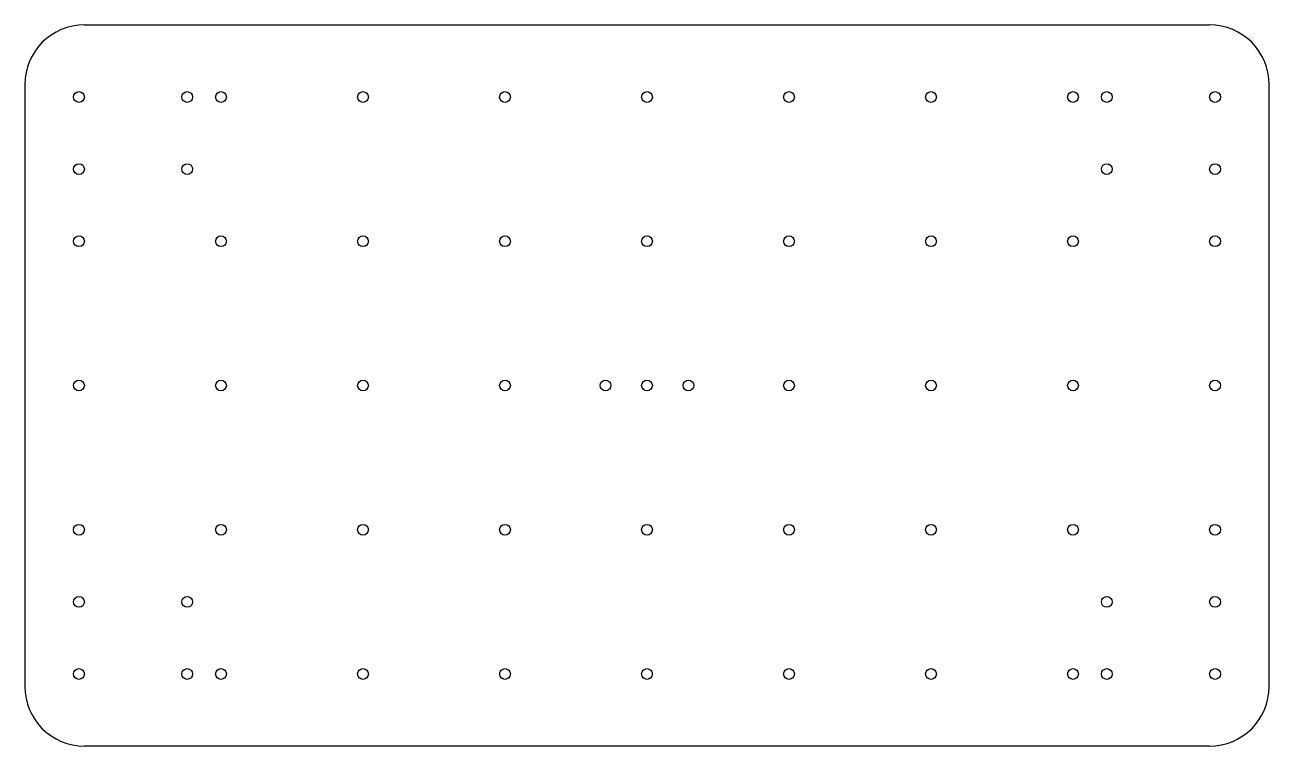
# Model space of a CAD drawing. Extents: x 20 to 364, y 22 to 222.
import ezdxf

# ---------------------------------------------------------------- set-up
doc = ezdxf.new("R2010")
doc.units = 0
doc.header["$LTSCALE"] = 25.4
doc.header["$MEASUREMENT"] = 0

# ---------------------------------------------------------------- blocks, each defined once
blk = doc.blocks.new('*B0')
at = {"color": 212, "linetype": 'Continuous'}
for p, q in [((36.016515, 222), (345.775748, 222)), ((345.775748, 222), (347.983485, 222)), ((19.5, 205.483485), (19.5, 38.516515)), ((364.5, 203.275748), (364.5, 205.483485)), ((364.5, 38.516515), (364.5, 203.275748)), ((347.983485, 22), (36.016515, 22))]:
    blk.add_line(p, q, dxfattribs=at)
for centre in [(34.5, 202), (64.5, 202), (73.875, 202), (113.25, 202), (152.625, 202), (192, 202), (231.375, 202), (270.75, 202), (310.125, 202), (319.5, 202), (349.5, 202), (34.5, 182), (64.5, 182), (319.5, 182), (349.5, 182), (34.5, 162), (73.875, 162), (113.25, 162), (152.625, 162), (192, 162), (231.375, 162), (270.75, 162), (310.125, 162), (349.5, 162), (34.5, 122), (73.875, 122), (113.25, 122), (152.625, 122), (180.5, 122), (192, 122), (203.5, 122), (231.375, 122), (270.75, 122), (310.125, 122), (349.5, 122), (34.5, 82), (73.875, 82), (113.25, 82), (152.625, 82), (192, 82), (231.375, 82), (270.75, 82), (310.125, 82), (349.5, 82), (34.5, 62), (64.5, 62), (319.5, 62), (349.5, 62), (34.5, 42), (64.5, 42), (73.875, 42), (113.25, 42), (152.625, 42), (192, 42), (231.375, 42), (270.75, 42), (310.125, 42), (319.5, 42), (349.5, 42)]:
    blk.add_circle(centre, 1.5, dxfattribs=at)
for centre, start, end in [((36.016515, 205.483485), -270, -180), ((347.983485, 205.483485), 0, 90), ((36.016515, 38.516515), 180, 270), ((347.983485, 38.516515), -90, 0)]:
    blk.add_arc(centre, 16.516515, start, end, dxfattribs=at)

msp = doc.modelspace()

# ---------------------------------------------------------------- block references
at = {"color": 212, "linetype": 'Continuous'}
msp.add_blockref('*B0', (0, 0), dxfattribs=at)

doc.saveas('drawing.dxf')
